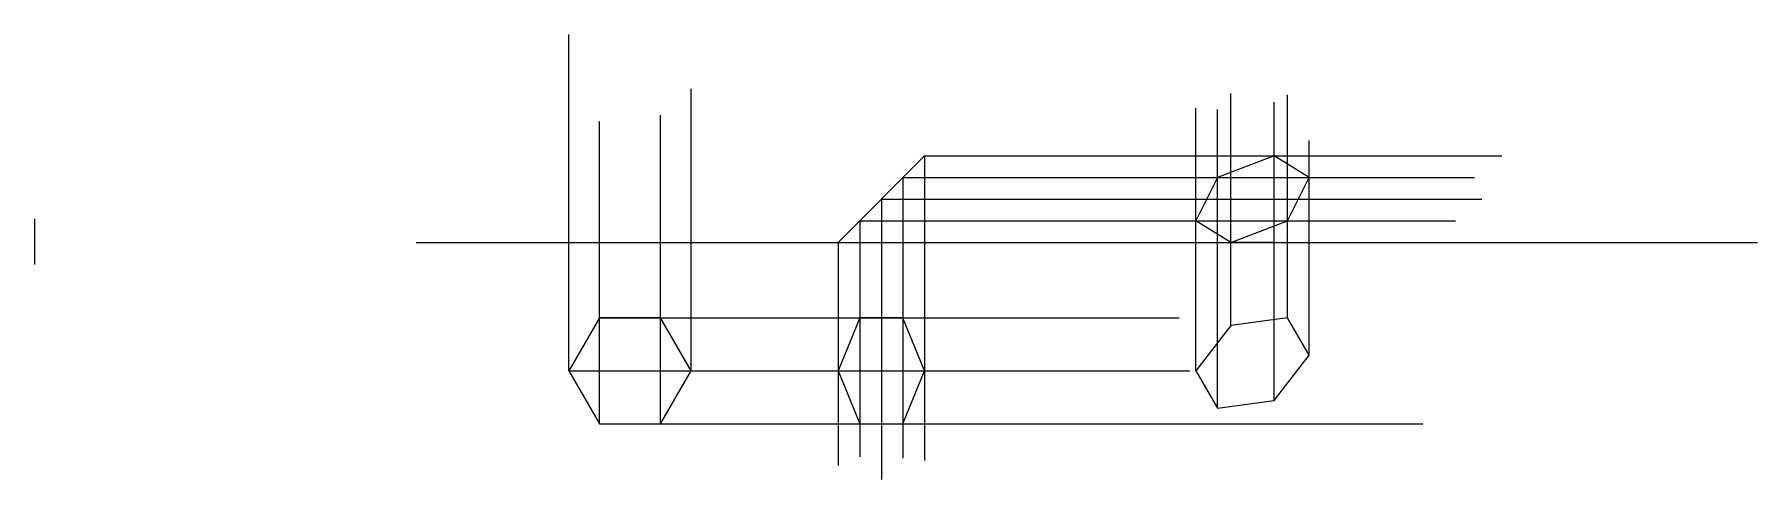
# Model space of a CAD drawing. Header units: millimetres. Extents: x 186 to 71940, y -203 to 575.
# Drawn here: x 2250 to 3094, y 134 to 352 of the extents above; entities that cross this region are included whole.
import ezdxf

# ---------------------------------------------------------------- set-up
doc = ezdxf.new("R2010")
doc.units = ezdxf.units.MM
doc.header["$MEASUREMENT"] = 0

msp = doc.modelspace()

# ---------------------------------------------------------------- linework, layer by layer
at = {"color": 244, "true_color": 0x991b1e}
for p, q in [((2511.91, 187.07), (2511.91, 351.92)), ((2571.91, 187.07), (2571.91, 325.23)), ((2836.33, 209.25), (2836.33, 322.97)), ((2864.13, 213.05), (2864.13, 322.25)), ((2556.91, 161.09), (2556.91, 312.44)), ((2819.13, 187.07), (2819.13, 315.78)), ((2829.74, 168.7), (2829.74, 315.06)), ((2857.54, 172.51), (2857.54, 318.66)), ((2526.91, 161.09), (2526.91, 309.31)), ((2874.74, 194.68), (2874.74, 299.96)), ((2686.26, 292.46), (2675.66, 281.85)), ((2686.26, 292.46), (2686.26, 143.18)), ((2675.66, 281.85), (2675.66, 144.26)), ((2643.84, 250.03), (2654.44, 260.64)), ((2654.44, 260.64), (2654.44, 144.88)), ((2643.84, 250.03), (2703.84, 250.03)), ((2643.84, 250.03), (2643.84, 140.75))]:
    msp.add_line(p, q, dxfattribs=at)
at = {"color": 7, "true_color": 0xffffff}
for p, q in [((2643.84, 250.03), (2686.26, 292.46)), ((2857.54, 292.46), (2829.74, 281.85)), ((2874.74, 281.85), (2857.54, 292.46)), ((2829.74, 281.85), (2819.13, 260.64)), ((2864.13, 260.64), (2874.74, 281.85)), ((2250.06, 261.59), (2250.06, 239.24)), ((2836.33, 250.03), (2819.13, 260.64)), ((2836.33, 250.03), (2864.13, 260.64)), ((2437.11, 250.03), (3094.4, 250.03)), ((2857.54, 250.03), (2836.33, 250.03)), ((2654.44, 213.05), (2643.84, 187.07)), ((2675.66, 213.05), (2654.44, 213.05)), ((2686.26, 187.07), (2675.66, 213.06)), ((2864.13, 213.05), (2836.33, 209.25)), ((2864.13, 213.05), (2836.33, 209.25)), ((2874.74, 194.68), (2864.13, 213.05)), ((2874.74, 194.68), (2864.13, 213.05)), ((2836.33, 209.25), (2819.13, 187.07)), ((2836.33, 209.25), (2819.13, 187.07)), ((2857.54, 172.51), (2874.74, 194.68)), ((2857.54, 172.51), (2874.74, 194.68)), ((2643.84, 187.07), (2654.44, 161.09)), ((2675.66, 161.09), (2686.26, 187.07)), ((2819.13, 187.07), (2829.74, 168.7)), ((2819.13, 187.07), (2829.74, 168.7)), ((2829.74, 168.7), (2857.54, 172.51)), ((2829.74, 168.7), (2857.54, 172.51)), ((2654.44, 161.09), (2675.66, 161.09))]:
    msp.add_line(p, q, dxfattribs=at)
at = {"color": 114, "true_color": 0x139b48}
for p, q in [((2686.26, 292.46), (2969.09, 292.46)), ((2675.66, 281.85), (2955.77, 281.85)), ((2665.05, 271.25), (2959.37, 271.25)), ((2654.44, 260.64), (2946.41, 260.64)), ((2526.91, 213.05), (2811, 213.05)), ((2511.91, 187.07), (2816.21, 187.07)), ((2526.91, 161.09), (2930.31, 161.09))]:
    msp.add_line(p, q, dxfattribs=at)
at = {"color": 242, "true_color": 0xcd2027}
msp.add_line((2665.05, 271.25), (2665.05, 133.79), dxfattribs=at)
at = {"color": 7, "true_color": 0xffffff}
msp.add_lwpolyline([(2526.91, 213.05), (2511.91, 187.07), (2526.91, 161.09), (2556.91, 161.09), (2571.91, 187.07), (2556.91, 213.05)], close=True, dxfattribs=at)

doc.saveas('drawing.dxf')
